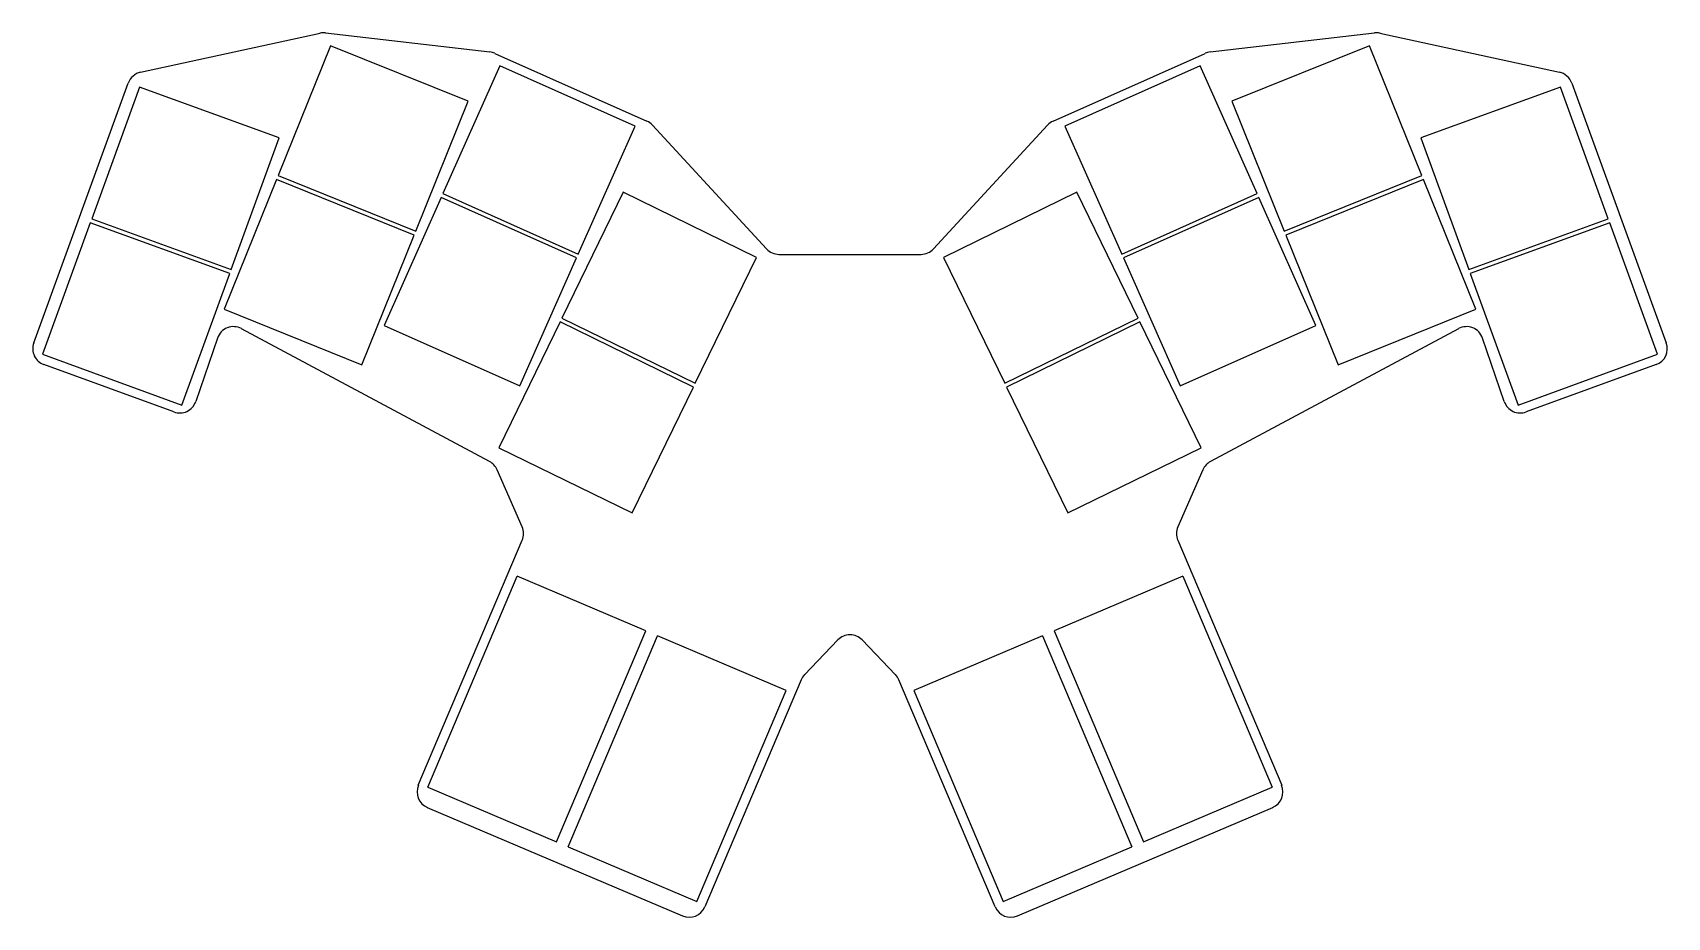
# Model space of a CAD drawing. Header units: millimetres. Extents: x 24 to 217, y -208 to -103.
import ezdxf

# ---------------------------------------------------------------- set-up
doc = ezdxf.new("R2010")
doc.units = ezdxf.units.MM

msp = doc.modelspace()

# ---------------------------------------------------------------- linework, layer by layer
for p, q in [((37.13, -108.13), (58.3, -103.52)), ((58.95, -103.48), (78.33, -105.74)), ((163.29, -105.74), (182.67, -103.48)), ((183.32, -103.52), (204.49, -108.13)), ((59.53, -105), (53.35, -120.3)), ((75.76, -111.55), (59.53, -105)), ((78.91, -105.9), (96.85, -113.88)), ((144.77, -113.88), (162.71, -105.9)), ((182.09, -105), (165.86, -111.55)), ((188.27, -120.3), (182.09, -105)), ((79.49, -107.36), (72.78, -122.43)), ((95.47, -114.47), (79.49, -107.36)), ((162.13, -107.36), (146.15, -114.47)), ((168.84, -122.43), (162.13, -107.36)), ((24.53, -140.03), (35.68, -109.4)), ((37.02, -109.88), (31.37, -125.39)), ((53.46, -115.87), (37.02, -109.88)), ((204.6, -109.88), (188.16, -115.87)), ((210.25, -125.39), (204.6, -109.88)), ((205.94, -109.4), (217.09, -140.03)), ((69.58, -126.85), (75.76, -111.55)), ((165.86, -111.55), (172.04, -126.85)), ((88.76, -129.55), (95.47, -114.47)), ((97.5, -114.35), (110.96, -128.95)), ((130.66, -128.95), (144.12, -114.35)), ((146.15, -114.47), (152.86, -129.55)), ((47.82, -131.37), (53.46, -115.87)), ((188.16, -115.87), (193.8, -131.37)), ((53.16, -120.76), (46.98, -136.06)), ((69.39, -127.32), (53.16, -120.76)), ((53.35, -120.3), (69.58, -126.85)), ((172.04, -126.85), (188.27, -120.3)), ((188.46, -120.76), (172.23, -127.32)), ((194.64, -136.06), (188.46, -120.76)), ((72.57, -122.89), (65.86, -137.96)), ((88.56, -130), (72.57, -122.89)), ((72.78, -122.43), (88.76, -129.55)), ((94.06, -122.28), (86.83, -137.11)), ((109.79, -129.96), (94.06, -122.28)), ((147.56, -122.28), (131.83, -129.96)), ((154.79, -137.11), (147.56, -122.28)), ((152.86, -129.55), (168.84, -122.43)), ((169.05, -122.89), (153.06, -130)), ((175.76, -137.96), (169.05, -122.89)), ((31.2, -125.86), (25.56, -141.36)), ((47.65, -131.84), (31.2, -125.86)), ((31.37, -125.39), (47.82, -131.37)), ((193.8, -131.37), (210.25, -125.39)), ((210.42, -125.86), (193.97, -131.84)), ((216.06, -141.36), (210.42, -125.86)), ((63.21, -142.61), (69.39, -127.32)), ((172.23, -127.32), (178.41, -142.61)), ((81.85, -145.08), (88.56, -130)), ((102.56, -144.79), (109.79, -129.96)), ((112.43, -129.59), (129.19, -129.59)), ((131.83, -129.96), (139.06, -144.79)), ((153.06, -130), (159.77, -145.08)), ((42, -147.35), (47.65, -131.84)), ((193.97, -131.84), (199.62, -147.35)), ((46.98, -136.06), (63.21, -142.61)), ((178.41, -142.61), (194.64, -136.06)), ((78.29, -154.01), (49.04, -138.35)), ((65.86, -137.96), (81.85, -145.08)), ((86.61, -137.56), (79.38, -152.39)), ((102.34, -145.24), (86.61, -137.56)), ((86.83, -137.11), (102.56, -144.79)), ((139.06, -144.79), (154.79, -137.11)), ((155.01, -137.56), (139.28, -145.24)), ((162.24, -152.39), (155.01, -137.56)), ((159.77, -145.08), (175.76, -137.96)), ((192.58, -138.35), (163.33, -154.01)), ((46.2, -139.46), (43.63, -146.94)), ((197.99, -146.94), (195.42, -139.46)), ((25.56, -141.36), (42, -147.35)), ((41.05, -148.17), (25.72, -142.59)), ((199.62, -147.35), (216.06, -141.36)), ((215.9, -142.59), (200.57, -148.17)), ((95.11, -160.07), (102.34, -145.24)), ((139.28, -145.24), (146.51, -160.07)), ((79.38, -152.39), (95.11, -160.07)), ((146.51, -160.07), (162.24, -152.39)), ((82.14, -161.71), (79.18, -154.97)), ((162.44, -154.97), (159.48, -161.71)), ((69.89, -192.16), (82.15, -163.29)), ((159.47, -163.29), (171.73, -192.16)), ((71, -192.38), (81.55, -167.53)), ((96.73, -173.98), (81.55, -167.53)), ((160.07, -167.53), (144.89, -173.98)), ((160.07, -167.53), (170.62, -192.38)), ((86.18, -198.83), (96.73, -173.98)), ((87.56, -199.42), (98.11, -174.56)), ((113.3, -181.01), (98.11, -174.56)), ((119.37, -175.04), (115.44, -179.13)), ((126.18, -179.13), (122.25, -175.04)), ((143.51, -174.56), (128.32, -181.01)), ((143.51, -174.56), (154.06, -199.42)), ((144.89, -173.98), (155.44, -198.83)), ((102.75, -205.86), (113.3, -181.01)), ((115.04, -179.73), (103.68, -206.5)), ((137.94, -206.5), (126.58, -179.73)), ((128.32, -181.01), (138.87, -205.86)), ((71, -192.38), (86.18, -198.83)), ((155.44, -198.83), (170.62, -192.38)), ((70.95, -194.78), (101.05, -207.56)), ((140.57, -207.56), (170.67, -194.78)), ((87.56, -199.42), (102.75, -205.86)), ((138.87, -205.86), (154.06, -199.42))]:
    msp.add_line(p, q)
for centre, start, end in [((58.72, -105.47), 83.3679, 102.2903), ((182.9, -105.47), 77.7097, 96.6321), ((78.1, -107.72), 66, 83.3679), ((163.52, -107.72), 96.6321, 114), ((37.56, -110.08), 102.2903, 160), ((204.06, -110.08), 20, 77.7097), ((96.03, -115.71), 42.6741, 66), ((145.59, -115.71), 114, 137.3259), ((112.43, -127.59), 222.6741, 270), ((129.19, -127.59), 270, 317.3259), ((48.09, -140.11), 61.8435, 161.0308), ((193.53, -140.11), 18.9692, 118.1565), ((26.41, -140.71), 160, 250), ((215.21, -140.71), 290, 20), ((41.74, -146.29), 250, 341.0308), ((199.88, -146.29), 198.9692, 290), ((77.35, -155.77), 23.6897, 61.8435), ((164.27, -155.77), 118.1565, 156.3103), ((80.31, -162.51), 337, 23.6897), ((161.31, -162.51), 156.3103, 203), ((120.81, -176.42), 43.8462, 136.1538), ((116.88, -180.51), 136.1538, 157), ((124.74, -180.51), 23, 43.8462), ((71.74, -192.94), 157, 247), ((169.88, -192.94), 293, 23), ((101.84, -205.72), 247, 337), ((139.78, -205.72), 203, 293)]:
    msp.add_arc(centre, 2, start, end)

doc.saveas('drawing.dxf')
